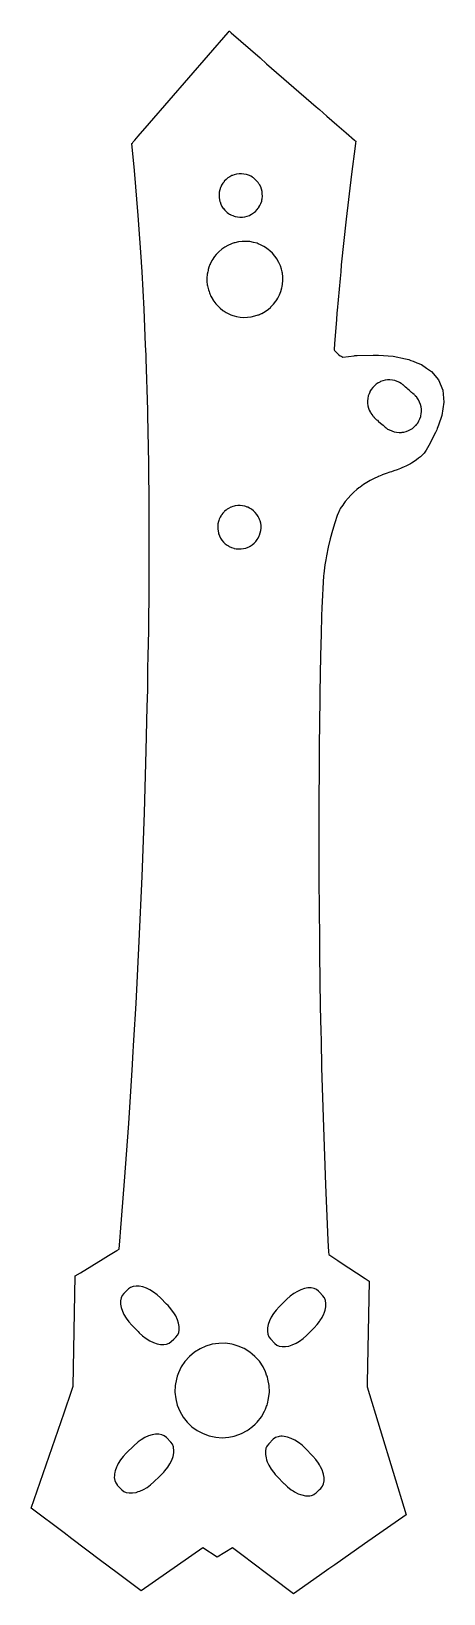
# Model space of a CAD drawing. Header units: millimetres. Extents: x 1 to 36, y 1 to 134.
import ezdxf

# ---------------------------------------------------------------- set-up
doc = ezdxf.new("R2010")
doc.units = ezdxf.units.MM

msp = doc.modelspace()

# ---------------------------------------------------------------- linework, layer by layer
for points in [[(1, 8.5), (3.8, 16.62), (4.47, 18.57), (4.59, 18.91), (4.75, 28.3), (5.21, 28.58), (7.15, 29.76), (7.38, 29.9), (7.61, 30.04), (8.3, 30.46), (8.5, 30.58), (8.59, 31.64), (8.62, 32.04), (8.97, 36.39), (9.33, 41.29), (9.65, 46.33), (9.68, 46.92), (9.77, 48.42), (9.95, 51.53), (10.22, 56.87), (10.46, 62.37), (10.66, 67.81), (10.82, 73.12), (10.91, 76.84), (10.95, 78.3), (10.97, 80.07), (10.97, 80.1), (10.99, 81.19), (11.03, 83.33), (11.06, 87.22), (11.07, 88.22), (11.07, 92.98), (11.06, 93.95), (11.03, 97.58), (11.03, 97.64), (10.96, 101.7), (10.95, 102.16), (10.82, 106.53), (10.8, 106.85), (10.77, 107.69), (10.64, 110.76), (10.46, 113.96), (10.42, 114.77), (10.41, 114.83), (10.14, 118.76), (9.83, 122.6), (9.6, 124.89), (9.64, 124.93), (9.71, 125.02), (9.85, 125.18), (10.14, 125.51), (10.14, 125.52), (11.1, 126.62), (17.82, 134.35), (17.91, 134.46), (17.92, 134.47), (18.08, 134.33), (20.54, 132.19), (21.1, 131.7), (25.34, 128.02), (25.62, 127.78), (26.25, 127.23), (27.1, 126.48), (27.9, 125.79), (28.6, 125.19), (28.6, 125.18), (28.67, 125.12), (28.7, 125.1), (28.68, 124.91), (28.66, 124.66), (28.34, 122.27), (27.88, 118.45), (27.47, 114.53), (27.42, 113.96), (27.37, 113.38), (27.12, 110.64), (27.1, 110.46), (27.06, 109.86), (26.9, 107.82), (26.86, 107.3), (26.9, 107.23), (26.94, 107.19), (27.08, 107.03), (27.27, 106.87), (27.39, 106.79), (27.46, 106.75), (27.51, 106.73), (27.6, 106.68), (28.57, 106.79), (28.64, 106.8), (28.83, 106.8), (30.18, 106.84), (30.23, 106.84), (30.38, 106.85), (30.41, 106.85), (30.62, 106.83), (30.65, 106.83), (31.91, 106.74), (32.96, 106.52), (33.24, 106.46), (33.41, 106.39), (33.6, 106.32), (33.92, 106.19), (34.32, 106.04), (34.33, 106.03), (34.76, 105.74), (35.18, 105.45), (35.78, 104.72), (36.13, 103.84), (36.22, 102.83), (36.06, 101.7), (35.77, 100.86), (35.67, 100.59), (35.63, 100.46), (35.52, 100.24), (34.96, 99.12), (34.72, 98.74), (34.56, 98.49), (34.54, 98.48), (34.4, 98.33), (34.24, 98.18), (34.07, 98.04), (33.88, 97.9), (33.69, 97.77), (33.48, 97.64), (33.37, 97.58), (33.26, 97.52), (33.03, 97.4), (32.78, 97.29), (32.71, 97.26), (32.52, 97.18), (32.25, 97.07), (31.96, 96.96), (31.76, 96.9), (31.65, 96.86), (31.62, 96.85), (31.29, 96.74), (30.95, 96.62), (30.94, 96.61), (30.65, 96.49), (30.62, 96.48), (30.6, 96.47), (30.27, 96.32), (29.95, 96.16), (29.65, 95.99), (29.36, 95.8), (29.07, 95.59), (28.98, 95.52), (28.8, 95.37), (28.54, 95.14), (28.29, 94.89), (28.06, 94.64), (28.05, 94.63), (27.81, 94.35), (27.7, 94.2), (27.59, 94.05), (27.39, 93.75), (27.38, 93.73), (27.31, 93.62), (27.25, 93.48), (27.23, 93.43), (27.13, 93.17), (26.91, 92.53), (26.71, 91.87), (26.52, 91.18), (26.52, 91.18), (26.36, 90.46), (26.21, 89.71), (26.16, 89.38), (26.08, 88.95), (25.97, 88.18), (25.95, 88.03), (25.81, 85.29), (25.78, 84.6), (25.74, 83.07), (25.7, 81.19), (25.64, 78.04), (25.63, 76.84), (25.62, 76.12), (25.58, 72.86), (25.55, 67.55), (25.56, 62.1), (25.6, 57.09), (25.61, 56.6), (25.62, 55.76), (25.68, 51.25), (25.73, 49.15), (25.74, 48.42), (25.79, 46.05), (25.94, 40.99), (26.12, 36.08), (26.3, 32.04), (26.33, 31.32), (26.38, 30.36), (26.4, 30.13), (27.17, 29.62), (27.38, 29.48), (29.51, 28.08), (29.85, 27.86), (29.69, 19.18), (29.69, 18.83), (33.02, 7.93), (29.45, 5.44), (26.92, 3.67), (26.42, 3.32), (25.62, 2.76), (23.38, 1.19), (21.55, 2.58), (21.1, 2.91), (18.97, 4.52), (18.19, 5.11), (16.88, 4.31), (15.66, 5.11), (10.39, 1.43), (8.34, 2.97), (6.92, 4.04), (4.47, 5.89), (3.8, 6.4)], [(1, 8.5), (3.8, 16.62), (4.47, 18.57), (4.59, 18.91), (4.75, 28.3), (5.21, 28.58), (7.15, 29.76), (7.38, 29.9), (7.61, 30.04), (8.3, 30.46), (8.5, 30.58), (8.59, 31.64), (8.62, 32.04), (8.97, 36.39), (9.33, 41.29), (9.65, 46.33), (9.68, 46.92), (9.77, 48.42), (9.95, 51.53), (10.22, 56.87), (10.46, 62.37), (10.66, 67.81), (10.82, 73.12), (10.91, 76.84), (10.95, 78.3), (10.97, 80.07), (10.97, 80.1), (10.99, 81.19), (11.03, 83.33), (11.06, 87.22), (11.07, 88.22), (11.07, 92.98), (11.06, 93.95), (11.03, 97.58), (11.03, 97.64), (10.96, 101.7), (10.95, 102.16), (10.82, 106.53), (10.8, 106.85), (10.77, 107.69), (10.64, 110.76), (10.46, 113.96), (10.42, 114.77), (10.41, 114.83), (10.14, 118.76), (9.83, 122.6), (9.6, 124.89), (9.64, 124.93), (9.71, 125.02), (9.85, 125.18), (10.14, 125.51), (10.14, 125.52), (11.1, 126.62), (17.82, 134.35), (17.91, 134.46), (17.92, 134.47), (18.08, 134.33), (20.54, 132.19), (21.1, 131.7), (25.34, 128.02), (25.62, 127.78), (26.25, 127.23), (27.1, 126.48), (27.9, 125.79), (28.6, 125.19), (28.6, 125.18), (28.67, 125.12), (28.7, 125.1), (28.68, 124.91), (28.66, 124.66), (28.34, 122.27), (27.88, 118.45), (27.47, 114.53), (27.42, 113.96), (27.37, 113.38), (27.12, 110.64), (27.1, 110.46), (27.06, 109.86), (26.9, 107.82), (26.86, 107.3), (26.9, 107.23), (26.94, 107.19), (27.08, 107.03), (27.27, 106.87), (27.39, 106.79), (27.46, 106.75), (27.51, 106.73), (27.6, 106.68), (28.57, 106.79), (28.64, 106.8), (28.83, 106.8), (30.18, 106.84), (30.23, 106.84), (30.38, 106.85), (30.41, 106.85), (30.62, 106.83), (30.65, 106.83), (31.91, 106.74), (32.96, 106.52), (33.24, 106.46), (33.41, 106.39), (33.6, 106.32), (33.92, 106.19), (34.32, 106.04), (34.33, 106.03), (34.76, 105.74), (35.18, 105.45), (35.78, 104.72), (36.13, 103.84), (36.22, 102.83), (36.06, 101.7), (35.77, 100.86), (35.67, 100.59), (35.63, 100.46), (35.52, 100.24), (34.96, 99.12), (34.72, 98.74), (34.56, 98.49), (34.54, 98.48), (34.4, 98.33), (34.24, 98.18), (34.07, 98.04), (33.88, 97.9), (33.69, 97.77), (33.48, 97.64), (33.37, 97.58), (33.26, 97.52), (33.03, 97.4), (32.78, 97.29), (32.71, 97.26), (32.52, 97.18), (32.25, 97.07), (31.96, 96.96), (31.76, 96.9), (31.65, 96.86), (31.62, 96.85), (31.29, 96.74), (30.95, 96.62), (30.94, 96.61), (30.65, 96.49), (30.62, 96.48), (30.6, 96.47), (30.27, 96.32), (29.95, 96.16), (29.65, 95.99), (29.36, 95.8), (29.07, 95.59), (28.98, 95.52), (28.8, 95.37), (28.54, 95.14), (28.29, 94.89), (28.06, 94.64), (28.05, 94.63), (27.81, 94.35), (27.7, 94.2), (27.59, 94.05), (27.39, 93.75), (27.38, 93.73), (27.31, 93.62), (27.25, 93.48), (27.23, 93.43), (27.13, 93.17), (26.91, 92.53), (26.71, 91.87), (26.52, 91.18), (26.52, 91.18), (26.36, 90.46), (26.21, 89.71), (26.16, 89.38), (26.08, 88.95), (25.97, 88.18), (25.95, 88.03), (25.81, 85.29), (25.78, 84.6), (25.74, 83.07), (25.7, 81.19), (25.64, 78.04), (25.63, 76.84), (25.62, 76.12), (25.58, 72.86), (25.55, 67.55), (25.56, 62.1), (25.6, 57.09), (25.61, 56.6), (25.62, 55.76), (25.68, 51.25), (25.73, 49.15), (25.74, 48.42), (25.79, 46.05), (25.94, 40.99), (26.12, 36.08), (26.3, 32.04), (26.33, 31.32), (26.38, 30.36), (26.4, 30.13), (27.17, 29.62), (27.38, 29.48), (29.51, 28.08), (29.85, 27.86), (29.69, 19.18), (29.69, 18.83), (33.02, 7.93), (29.45, 5.44), (26.92, 3.67), (26.42, 3.32), (25.62, 2.76), (23.38, 1.19), (21.55, 2.58), (21.1, 2.91), (18.97, 4.52), (18.19, 5.11), (16.88, 4.31), (15.66, 5.11), (10.39, 1.43), (8.34, 2.97), (6.92, 4.04), (4.47, 5.89), (3.8, 6.4)], [(20.04, 119.02), (20.06, 119.03), (20.15, 119.1), (20.29, 119.25), (20.38, 119.37), (20.42, 119.42), (20.44, 119.46), (20.44, 119.46), (20.52, 119.59), (20.61, 119.78), (20.68, 119.98), (20.7, 120.1), (20.72, 120.18), (20.74, 120.39), (20.73, 120.6), (20.71, 120.8), (20.66, 121.01), (20.59, 121.2), (20.49, 121.39), (20.44, 121.46), (20.44, 121.46), (20.38, 121.56), (20.36, 121.58), (20.36, 121.59), (20.24, 121.72), (20.1, 121.86), (20.06, 121.89), (19.98, 121.95), (19.93, 121.99), (19.9, 122.01), (19.75, 122.1), (19.63, 122.15), (19.56, 122.18), (19.46, 122.22), (19.37, 122.25), (19.16, 122.29), (18.96, 122.31), (18.75, 122.31), (18.54, 122.28), (18.34, 122.23), (18.32, 122.22), (18.18, 122.17), (18.15, 122.16), (18.14, 122.15), (17.96, 122.06), (17.79, 121.95), (17.78, 121.95), (17.64, 121.83), (17.63, 121.82), (17.48, 121.67), (17.46, 121.64), (17.46, 121.64), (17.46, 121.63), (17.36, 121.5), (17.25, 121.33), (17.23, 121.28), (17.21, 121.23), (17.18, 121.19), (17.17, 121.15), (17.16, 121.14), (17.1, 120.94), (17.06, 120.74), (17.05, 120.67), (17.04, 120.53), (17.04, 120.32), (17.05, 120.25), (17.07, 120.12), (17.07, 120.1), (17.11, 119.94), (17.12, 119.91), (17.19, 119.72), (17.28, 119.53), (17.4, 119.36), (17.41, 119.34), (17.53, 119.2), (17.68, 119.06), (17.73, 119.02), (17.84, 118.93), (17.94, 118.87), (17.94, 118.87), (18.01, 118.83), (18.02, 118.83), (18.02, 118.82), (18.21, 118.74), (18.33, 118.7), (18.41, 118.67), (18.61, 118.63), (18.82, 118.61), (19.03, 118.61), (19.23, 118.64), (19.43, 118.69), (19.63, 118.76), (19.76, 118.83), (19.81, 118.86), (19.99, 118.97)], [(20.04, 119.02), (20.06, 119.03), (20.15, 119.1), (20.29, 119.25), (20.38, 119.37), (20.42, 119.42), (20.44, 119.46), (20.44, 119.46), (20.52, 119.59), (20.61, 119.78), (20.68, 119.98), (20.7, 120.1), (20.72, 120.18), (20.74, 120.39), (20.73, 120.6), (20.71, 120.8), (20.66, 121.01), (20.59, 121.2), (20.49, 121.39), (20.44, 121.46), (20.44, 121.46), (20.38, 121.56), (20.36, 121.58), (20.36, 121.59), (20.24, 121.72), (20.1, 121.86), (20.06, 121.89), (19.98, 121.95), (19.93, 121.99), (19.9, 122.01), (19.75, 122.1), (19.63, 122.15), (19.56, 122.18), (19.46, 122.22), (19.37, 122.25), (19.16, 122.29), (18.96, 122.31), (18.75, 122.31), (18.54, 122.28), (18.34, 122.23), (18.32, 122.22), (18.18, 122.17), (18.15, 122.16), (18.14, 122.15), (17.96, 122.06), (17.79, 121.95), (17.78, 121.95), (17.64, 121.83), (17.63, 121.82), (17.48, 121.67), (17.46, 121.64), (17.46, 121.64), (17.46, 121.63), (17.36, 121.5), (17.25, 121.33), (17.23, 121.28), (17.21, 121.23), (17.18, 121.19), (17.17, 121.15), (17.16, 121.14), (17.1, 120.94), (17.06, 120.74), (17.05, 120.67), (17.04, 120.53), (17.04, 120.32), (17.05, 120.25), (17.07, 120.12), (17.07, 120.1), (17.11, 119.94), (17.12, 119.91), (17.19, 119.72), (17.28, 119.53), (17.4, 119.36), (17.41, 119.34), (17.53, 119.2), (17.68, 119.06), (17.73, 119.02), (17.84, 118.93), (17.94, 118.87), (17.94, 118.87), (18.01, 118.83), (18.02, 118.83), (18.02, 118.82), (18.21, 118.74), (18.33, 118.7), (18.41, 118.67), (18.61, 118.63), (18.82, 118.61), (19.03, 118.61), (19.23, 118.64), (19.43, 118.69), (19.63, 118.76), (19.76, 118.83), (19.81, 118.86), (19.99, 118.97)], [(17.64, 110.49), (17.87, 110.37), (17.92, 110.34), (18.05, 110.29), (18.22, 110.23), (18.33, 110.2), (18.52, 110.14), (18.84, 110.09), (19.15, 110.06), (19.47, 110.07), (19.79, 110.11), (20.1, 110.18), (20.38, 110.27), (20.4, 110.27), (20.45, 110.29), (20.48, 110.31), (20.61, 110.37), (20.65, 110.38), (20.69, 110.4), (20.97, 110.56), (21.1, 110.65), (21.23, 110.74), (21.47, 110.94), (21.47, 110.95), (21.69, 111.18), (21.89, 111.43), (21.99, 111.59), (22.01, 111.61), (22.06, 111.69), (22.2, 111.98), (22.32, 112.27), (22.41, 112.58), (22.43, 112.7), (22.46, 112.89), (22.49, 113.21), (22.48, 113.53), (22.44, 113.84), (22.43, 113.91), (22.42, 113.96), (22.37, 114.16), (22.27, 114.46), (22.15, 114.75), (22.01, 115), (21.99, 115.03), (21.81, 115.29), (21.6, 115.53), (21.37, 115.75), (21.23, 115.86), (21.12, 115.95), (21.1, 115.96), (20.85, 116.12), (20.57, 116.26), (20.38, 116.34), (20.28, 116.38), (19.97, 116.46), (19.65, 116.52), (19.34, 116.54), (19.02, 116.54), (18.7, 116.5), (18.39, 116.43), (18.33, 116.41), (18.15, 116.35), (18.09, 116.33), (17.8, 116.2), (17.78, 116.19), (17.52, 116.05), (17.26, 115.87), (17.02, 115.66), (16.84, 115.48), (16.83, 115.46), (16.8, 115.43), (16.66, 115.25), (16.6, 115.18), (16.51, 115.04), (16.43, 114.91), (16.38, 114.82), (16.29, 114.63), (16.27, 114.57), (16.26, 114.56), (16.17, 114.33), (16.17, 114.33), (16.12, 114.15), (16.1, 114.07), (16.07, 113.96), (16.03, 113.74), (15.99, 113.41), (16, 113.07), (16.03, 112.88), (16.03, 112.83), (16.04, 112.74), (16.13, 112.41), (16.13, 112.4), (16.18, 112.28), (16.22, 112.15), (16.26, 112.06), (16.28, 112.01), (16.32, 111.91), (16.34, 111.86), (16.5, 111.58), (16.51, 111.57), (16.68, 111.32), (16.77, 111.21), (16.89, 111.08), (17.12, 110.86), (17.13, 110.85), (17.37, 110.66), (17.46, 110.6), (17.48, 110.59)], [(17.64, 110.49), (17.87, 110.37), (17.92, 110.34), (18.05, 110.29), (18.22, 110.23), (18.33, 110.2), (18.52, 110.14), (18.84, 110.09), (19.15, 110.06), (19.47, 110.07), (19.79, 110.11), (20.1, 110.18), (20.38, 110.27), (20.4, 110.27), (20.45, 110.29), (20.48, 110.31), (20.61, 110.37), (20.65, 110.38), (20.69, 110.4), (20.97, 110.56), (21.1, 110.65), (21.23, 110.74), (21.47, 110.94), (21.47, 110.95), (21.69, 111.18), (21.89, 111.43), (21.99, 111.59), (22.01, 111.61), (22.06, 111.69), (22.2, 111.98), (22.32, 112.27), (22.41, 112.58), (22.43, 112.7), (22.46, 112.89), (22.49, 113.21), (22.48, 113.53), (22.44, 113.84), (22.43, 113.91), (22.42, 113.96), (22.37, 114.16), (22.27, 114.46), (22.15, 114.75), (22.01, 115), (21.99, 115.03), (21.81, 115.29), (21.6, 115.53), (21.37, 115.75), (21.23, 115.86), (21.12, 115.95), (21.1, 115.96), (20.85, 116.12), (20.57, 116.26), (20.38, 116.34), (20.28, 116.38), (19.97, 116.46), (19.65, 116.52), (19.34, 116.54), (19.02, 116.54), (18.7, 116.5), (18.39, 116.43), (18.33, 116.41), (18.15, 116.35), (18.09, 116.33), (17.8, 116.2), (17.78, 116.19), (17.52, 116.05), (17.26, 115.87), (17.02, 115.66), (16.84, 115.48), (16.83, 115.46), (16.8, 115.43), (16.66, 115.25), (16.6, 115.18), (16.51, 115.04), (16.43, 114.91), (16.38, 114.82), (16.29, 114.63), (16.27, 114.57), (16.26, 114.56), (16.17, 114.33), (16.17, 114.33), (16.12, 114.15), (16.1, 114.07), (16.07, 113.96), (16.03, 113.74), (15.99, 113.41), (16, 113.07), (16.03, 112.88), (16.03, 112.83), (16.04, 112.74), (16.13, 112.41), (16.13, 112.4), (16.18, 112.28), (16.22, 112.15), (16.26, 112.06), (16.28, 112.01), (16.32, 111.91), (16.34, 111.86), (16.5, 111.58), (16.51, 111.57), (16.68, 111.32), (16.77, 111.21), (16.89, 111.08), (17.12, 110.86), (17.13, 110.85), (17.37, 110.66), (17.46, 110.6), (17.48, 110.59)], [(33.27, 103.85), (33.15, 103.95), (33.07, 104.02), (32.96, 104.12), (32.88, 104.19), (32.75, 104.3), (32.73, 104.32), (32.67, 104.36), (32.61, 104.41), (32.58, 104.42), (32.43, 104.52), (32.32, 104.56), (32.24, 104.6), (32.04, 104.67), (31.84, 104.71), (31.63, 104.73), (31.42, 104.72), (31.22, 104.7), (31.02, 104.65), (30.82, 104.58), (30.8, 104.56), (30.76, 104.54), (30.65, 104.49), (30.64, 104.48), (30.62, 104.47), (30.46, 104.37), (30.3, 104.23), (30.16, 104.09), (30.03, 103.92), (29.92, 103.74), (29.91, 103.72), (29.9, 103.69), (29.84, 103.55), (29.77, 103.36), (29.73, 103.15), (29.71, 102.95), (29.71, 102.74), (29.74, 102.53), (29.79, 102.33), (29.86, 102.14), (29.9, 102.06), (29.92, 102.04), (29.96, 101.95), (29.99, 101.9), (30.07, 101.78), (30.08, 101.77), (30.16, 101.67), (30.2, 101.62), (30.24, 101.59), (30.27, 101.55), (30.29, 101.52), (30.4, 101.42), (30.49, 101.33), (30.56, 101.28), (30.62, 101.22), (30.65, 101.19), (30.82, 101.05), (31.04, 100.86), (31.07, 100.83), (31.1, 100.81), (31.21, 100.71), (31.3, 100.63), (31.36, 100.59), (31.38, 100.58), (31.42, 100.54), (31.51, 100.5), (31.55, 100.48), (31.59, 100.46), (31.6, 100.46), (31.79, 100.37), (31.99, 100.3), (32.19, 100.26), (32.4, 100.24), (32.6, 100.25), (32.67, 100.26), (32.81, 100.27), (33.01, 100.32), (33.21, 100.4), (33.39, 100.49), (33.54, 100.59), (33.57, 100.6), (33.73, 100.74), (33.85, 100.86), (33.87, 100.88), (33.92, 100.95), (34, 101.05), (34.1, 101.23), (34.19, 101.42), (34.26, 101.61), (34.27, 101.67), (34.3, 101.82), (34.32, 102.02), (34.31, 102.23), (34.29, 102.44), (34.24, 102.64), (34.16, 102.83), (34.07, 103.02), (33.96, 103.19), (33.92, 103.23), (33.91, 103.25), (33.82, 103.35), (33.81, 103.36), (33.72, 103.45), (33.68, 103.5), (33.64, 103.52), (33.63, 103.53), (33.62, 103.54), (33.6, 103.56), (33.59, 103.57), (33.56, 103.6), (33.49, 103.65), (33.48, 103.66), (33.41, 103.72), (33.29, 103.83), (33.28, 103.84)], [(33.27, 103.85), (33.15, 103.95), (33.07, 104.02), (32.96, 104.12), (32.88, 104.19), (32.75, 104.3), (32.73, 104.32), (32.67, 104.36), (32.61, 104.41), (32.58, 104.42), (32.43, 104.52), (32.32, 104.56), (32.24, 104.6), (32.04, 104.67), (31.84, 104.71), (31.63, 104.73), (31.42, 104.72), (31.22, 104.7), (31.02, 104.65), (30.82, 104.58), (30.8, 104.56), (30.76, 104.54), (30.65, 104.49), (30.64, 104.48), (30.62, 104.47), (30.46, 104.37), (30.3, 104.23), (30.16, 104.09), (30.03, 103.92), (29.92, 103.74), (29.91, 103.72), (29.9, 103.69), (29.84, 103.55), (29.77, 103.36), (29.73, 103.15), (29.71, 102.95), (29.71, 102.74), (29.74, 102.53), (29.79, 102.33), (29.86, 102.14), (29.9, 102.06), (29.92, 102.04), (29.96, 101.95), (29.99, 101.9), (30.07, 101.78), (30.08, 101.77), (30.16, 101.67), (30.2, 101.62), (30.24, 101.59), (30.27, 101.55), (30.29, 101.52), (30.4, 101.42), (30.49, 101.33), (30.56, 101.28), (30.62, 101.22), (30.65, 101.19), (30.82, 101.05), (31.04, 100.86), (31.07, 100.83), (31.1, 100.81), (31.21, 100.71), (31.3, 100.63), (31.36, 100.59), (31.38, 100.58), (31.42, 100.54), (31.51, 100.5), (31.55, 100.48), (31.59, 100.46), (31.6, 100.46), (31.79, 100.37), (31.99, 100.3), (32.19, 100.26), (32.4, 100.24), (32.6, 100.25), (32.67, 100.26), (32.81, 100.27), (33.01, 100.32), (33.21, 100.4), (33.39, 100.49), (33.54, 100.59), (33.57, 100.6), (33.73, 100.74), (33.85, 100.86), (33.87, 100.88), (33.92, 100.95), (34, 101.05), (34.1, 101.23), (34.19, 101.42), (34.26, 101.61), (34.27, 101.67), (34.3, 101.82), (34.32, 102.02), (34.31, 102.23), (34.29, 102.44), (34.24, 102.64), (34.16, 102.83), (34.07, 103.02), (33.96, 103.19), (33.92, 103.23), (33.91, 103.25), (33.82, 103.35), (33.81, 103.36), (33.72, 103.45), (33.68, 103.5), (33.64, 103.52), (33.63, 103.53), (33.62, 103.54), (33.6, 103.56), (33.59, 103.57), (33.56, 103.6), (33.49, 103.65), (33.48, 103.66), (33.41, 103.72), (33.29, 103.83), (33.28, 103.84)], [(17.85, 90.55), (17.88, 90.54), (17.9, 90.52), (18.09, 90.44), (18.29, 90.37), (18.33, 90.36), (18.49, 90.33), (18.7, 90.31), (18.91, 90.31), (19.11, 90.34), (19.31, 90.39), (19.51, 90.46), (19.65, 90.53), (19.65, 90.54), (19.69, 90.55), (19.69, 90.56), (19.77, 90.61), (19.87, 90.67), (20.03, 90.8), (20.12, 90.9), (20.17, 90.95), (20.3, 91.12), (20.37, 91.24), (20.38, 91.25), (20.41, 91.29), (20.47, 91.43), (20.49, 91.48), (20.56, 91.68), (20.6, 91.88), (20.62, 92.09), (20.62, 92.3), (20.59, 92.5), (20.54, 92.7), (20.49, 92.83), (20.47, 92.9), (20.37, 93.08), (20.26, 93.26), (20.13, 93.42), (20.06, 93.48), (19.98, 93.56), (19.81, 93.69), (19.64, 93.8), (19.49, 93.86), (19.45, 93.88), (19.32, 93.93), (19.25, 93.95), (19.05, 93.99), (18.84, 94.01), (18.63, 94.01), (18.42, 93.98), (18.33, 93.96), (18.22, 93.93), (18.22, 93.93), (18.07, 93.87), (18.03, 93.86), (17.84, 93.76), (17.73, 93.69), (17.67, 93.65), (17.64, 93.62), (17.51, 93.52), (17.47, 93.48), (17.37, 93.37), (17.27, 93.24), (17.24, 93.2), (17.21, 93.15), (17.13, 93.03), (17.05, 92.84), (17.01, 92.74), (16.99, 92.66), (16.98, 92.65), (16.98, 92.64), (16.94, 92.44), (16.92, 92.23), (16.92, 92.02), (16.95, 91.82), (16.98, 91.68), (16.99, 91.67), (17, 91.61), (17.04, 91.51), (17.07, 91.43), (17.07, 91.42), (17.17, 91.23), (17.28, 91.06), (17.41, 90.9), (17.56, 90.76), (17.73, 90.63), (17.83, 90.57)], [(17.85, 90.55), (17.88, 90.54), (17.9, 90.52), (18.09, 90.44), (18.29, 90.37), (18.33, 90.36), (18.49, 90.33), (18.7, 90.31), (18.91, 90.31), (19.11, 90.34), (19.31, 90.39), (19.51, 90.46), (19.65, 90.53), (19.65, 90.54), (19.69, 90.55), (19.69, 90.56), (19.77, 90.61), (19.87, 90.67), (20.03, 90.8), (20.12, 90.9), (20.17, 90.95), (20.3, 91.12), (20.37, 91.24), (20.38, 91.25), (20.41, 91.29), (20.47, 91.43), (20.49, 91.48), (20.56, 91.68), (20.6, 91.88), (20.62, 92.09), (20.62, 92.3), (20.59, 92.5), (20.54, 92.7), (20.49, 92.83), (20.47, 92.9), (20.37, 93.08), (20.26, 93.26), (20.13, 93.42), (20.06, 93.48), (19.98, 93.56), (19.81, 93.69), (19.64, 93.8), (19.49, 93.86), (19.45, 93.88), (19.32, 93.93), (19.25, 93.95), (19.05, 93.99), (18.84, 94.01), (18.63, 94.01), (18.42, 93.98), (18.33, 93.96), (18.22, 93.93), (18.22, 93.93), (18.07, 93.87), (18.03, 93.86), (17.84, 93.76), (17.73, 93.69), (17.67, 93.65), (17.64, 93.62), (17.51, 93.52), (17.47, 93.48), (17.37, 93.37), (17.27, 93.24), (17.24, 93.2), (17.21, 93.15), (17.13, 93.03), (17.05, 92.84), (17.01, 92.74), (16.99, 92.66), (16.98, 92.65), (16.98, 92.64), (16.94, 92.44), (16.92, 92.23), (16.92, 92.02), (16.95, 91.82), (16.98, 91.68), (16.99, 91.67), (17, 91.61), (17.04, 91.51), (17.07, 91.43), (17.07, 91.42), (17.17, 91.23), (17.28, 91.06), (17.41, 90.9), (17.56, 90.76), (17.73, 90.63), (17.83, 90.57)], [(9.58, 24.11), (9.84, 23.85), (10.14, 23.55), (10.23, 23.45), (10.51, 23.19), (10.81, 22.96), (11.12, 22.77), (11.43, 22.62), (11.74, 22.51), (12.03, 22.45), (12.19, 22.45), (12.31, 22.44), (12.56, 22.48), (12.78, 22.57), (12.96, 22.7), (13.18, 22.91), (13.35, 23.07), (13.49, 23.25), (13.59, 23.46), (13.64, 23.7), (13.63, 23.85), (13.63, 23.98), (13.58, 24.27), (13.48, 24.57), (13.34, 24.89), (13.18, 25.15), (13.15, 25.19), (12.93, 25.49), (12.68, 25.77), (12.56, 25.9), (12.03, 26.44), (11.75, 26.7), (11.45, 26.92), (11.14, 27.12), (10.83, 27.27), (10.52, 27.37), (10.23, 27.43), (10.14, 27.44), (9.95, 27.44), (9.7, 27.41), (9.48, 27.32), (9.3, 27.19), (8.9, 26.81), (8.76, 26.64), (8.67, 26.43), (8.63, 26.18), (8.63, 25.91), (8.63, 25.9), (8.68, 25.62), (8.78, 25.31), (8.92, 25), (9.1, 24.69), (9.33, 24.39)], [(9.58, 24.11), (9.84, 23.85), (10.14, 23.55), (10.23, 23.45), (10.51, 23.19), (10.81, 22.96), (11.12, 22.77), (11.43, 22.62), (11.74, 22.51), (12.03, 22.45), (12.19, 22.45), (12.31, 22.44), (12.56, 22.48), (12.78, 22.57), (12.96, 22.7), (13.18, 22.91), (13.35, 23.07), (13.49, 23.25), (13.59, 23.46), (13.64, 23.7), (13.63, 23.85), (13.63, 23.98), (13.58, 24.27), (13.48, 24.57), (13.34, 24.89), (13.18, 25.15), (13.15, 25.19), (12.93, 25.49), (12.68, 25.77), (12.56, 25.9), (12.03, 26.44), (11.75, 26.7), (11.45, 26.92), (11.14, 27.12), (10.83, 27.27), (10.52, 27.37), (10.23, 27.43), (10.14, 27.44), (9.95, 27.44), (9.7, 27.41), (9.48, 27.32), (9.3, 27.19), (8.9, 26.81), (8.76, 26.64), (8.67, 26.43), (8.63, 26.18), (8.63, 25.91), (8.63, 25.9), (8.68, 25.62), (8.78, 25.31), (8.92, 25), (9.1, 24.69), (9.33, 24.39)], [(24.5, 23.23), (25.13, 23.85), (25.16, 23.88), (25.42, 24.16), (25.62, 24.42), (25.65, 24.46), (25.84, 24.76), (25.99, 25.08), (26.01, 25.13), (26.09, 25.38), (26.15, 25.68), (26.16, 25.9), (26.16, 25.96), (26.13, 26.21), (26.04, 26.43), (26.01, 26.47), (25.91, 26.61), (25.62, 26.92), (25.54, 27), (25.36, 27.14), (25.15, 27.23), (24.91, 27.28), (24.63, 27.28), (24.48, 27.25), (24.34, 27.23), (24.03, 27.13), (23.72, 26.98), (23.41, 26.8), (23.12, 26.58), (22.83, 26.32), (22.77, 26.26), (22.43, 25.92), (22.17, 25.67), (21.91, 25.39), (21.68, 25.1), (21.49, 24.79), (21.34, 24.48), (21.24, 24.17), (21.18, 23.87), (21.17, 23.85), (21.17, 23.59), (21.2, 23.34), (21.29, 23.12), (21.42, 22.94), (21.79, 22.55), (21.97, 22.41), (22.18, 22.32), (22.42, 22.27), (22.43, 22.27), (22.57, 22.27), (22.7, 22.27), (22.99, 22.32), (23.29, 22.42), (23.61, 22.57), (23.91, 22.75), (24.21, 22.97)], [(24.5, 23.23), (25.13, 23.85), (25.16, 23.88), (25.42, 24.16), (25.62, 24.42), (25.65, 24.46), (25.84, 24.76), (25.99, 25.08), (26.01, 25.13), (26.09, 25.38), (26.15, 25.68), (26.16, 25.9), (26.16, 25.96), (26.13, 26.21), (26.04, 26.43), (26.01, 26.47), (25.91, 26.61), (25.62, 26.92), (25.54, 27), (25.36, 27.14), (25.15, 27.23), (24.91, 27.28), (24.63, 27.28), (24.48, 27.25), (24.34, 27.23), (24.03, 27.13), (23.72, 26.98), (23.41, 26.8), (23.12, 26.58), (22.83, 26.32), (22.77, 26.26), (22.43, 25.92), (22.17, 25.67), (21.91, 25.39), (21.68, 25.1), (21.49, 24.79), (21.34, 24.48), (21.24, 24.17), (21.18, 23.87), (21.17, 23.85), (21.17, 23.59), (21.2, 23.34), (21.29, 23.12), (21.42, 22.94), (21.79, 22.55), (21.97, 22.41), (22.18, 22.32), (22.42, 22.27), (22.43, 22.27), (22.57, 22.27), (22.7, 22.27), (22.99, 22.32), (23.29, 22.42), (23.61, 22.57), (23.91, 22.75), (24.21, 22.97)], [(16.46, 22.48), (16.35, 22.44), (15.92, 22.32), (15.41, 22.09), (14.93, 21.79), (14.5, 21.43), (14.12, 21.01), (13.81, 20.54), (13.56, 20.04), (13.47, 19.75), (13.39, 19.5), (13.29, 18.95), (13.27, 18.39), (13.34, 17.83), (13.47, 17.28), (13.68, 16.76), (13.97, 16.27), (14.31, 15.83), (14.49, 15.66), (14.72, 15.44), (15.17, 15.11), (15.67, 14.85), (16.2, 14.66), (16.75, 14.54), (17.31, 14.5), (17.87, 14.54), (18.33, 14.64), (18.42, 14.66), (18.95, 14.85), (19.44, 15.12), (19.52, 15.17), (19.9, 15.45), (20.11, 15.66), (20.3, 15.84), (20.65, 16.28), (20.93, 16.77), (21, 16.94), (21.1, 17.2), (21.14, 17.29), (21.17, 17.4), (21.27, 17.84), (21.33, 18.4), (21.31, 18.96), (21.21, 19.51), (21.17, 19.66), (21.13, 19.75), (21.1, 19.85), (21.04, 20.05), (21, 20.13), (20.79, 20.55), (20.48, 21.02), (20.1, 21.44), (19.85, 21.64), (19.67, 21.8), (19.19, 22.1), (18.68, 22.32), (18.33, 22.42), (18.25, 22.44), (18.14, 22.48), (17.58, 22.56), (17.02, 22.55)], [(16.46, 22.48), (16.35, 22.44), (15.92, 22.32), (15.41, 22.09), (14.93, 21.79), (14.5, 21.43), (14.12, 21.01), (13.81, 20.54), (13.56, 20.04), (13.47, 19.75), (13.39, 19.5), (13.29, 18.95), (13.27, 18.39), (13.34, 17.83), (13.47, 17.28), (13.68, 16.76), (13.97, 16.27), (14.31, 15.83), (14.49, 15.66), (14.72, 15.44), (15.17, 15.11), (15.67, 14.85), (16.2, 14.66), (16.75, 14.54), (17.31, 14.5), (17.87, 14.54), (18.33, 14.64), (18.42, 14.66), (18.95, 14.85), (19.44, 15.12), (19.52, 15.17), (19.9, 15.45), (20.11, 15.66), (20.3, 15.84), (20.65, 16.28), (20.93, 16.77), (21, 16.94), (21.1, 17.2), (21.14, 17.29), (21.17, 17.4), (21.27, 17.84), (21.33, 18.4), (21.31, 18.96), (21.21, 19.51), (21.17, 19.66), (21.13, 19.75), (21.1, 19.85), (21.04, 20.05), (21, 20.13), (20.79, 20.55), (20.48, 21.02), (20.1, 21.44), (19.85, 21.64), (19.67, 21.8), (19.19, 22.1), (18.68, 22.32), (18.33, 22.42), (18.25, 22.44), (18.14, 22.48), (17.58, 22.56), (17.02, 22.55)], [(8.33, 10.49), (8.35, 10.46), (8.73, 10.07), (8.91, 9.93), (9.12, 9.84), (9.37, 9.79), (9.65, 9.79), (9.95, 9.84), (10.14, 9.91), (10.26, 9.94), (10.58, 10.09), (10.89, 10.27), (11.19, 10.49), (11.48, 10.75), (11.95, 11.2), (12.12, 11.36), (12.16, 11.4), (12.31, 11.56), (12.42, 11.68), (12.65, 11.98), (12.84, 12.28), (13, 12.6), (13.11, 12.9), (13.17, 13.2), (13.18, 13.48), (13.16, 13.61), (13.14, 13.73), (13.05, 13.95), (12.92, 14.13), (12.54, 14.52), (12.36, 14.66), (12.14, 14.75), (11.9, 14.8), (11.62, 14.8), (11.32, 14.75), (11.01, 14.65), (10.69, 14.51), (10.38, 14.32), (10.14, 14.15), (10.07, 14.1), (9.79, 13.84), (9.11, 13.19), (8.85, 12.91), (8.62, 12.62), (8.42, 12.31), (8.33, 12.11), (8.27, 12), (8.16, 11.69), (8.14, 11.56), (8.1, 11.39), (8.1, 11.27), (8.09, 11.12), (8.13, 10.86), (8.22, 10.65)], [(8.33, 10.49), (8.35, 10.46), (8.73, 10.07), (8.91, 9.93), (9.12, 9.84), (9.37, 9.79), (9.65, 9.79), (9.95, 9.84), (10.14, 9.91), (10.26, 9.94), (10.58, 10.09), (10.89, 10.27), (11.19, 10.49), (11.48, 10.75), (11.95, 11.2), (12.12, 11.36), (12.16, 11.4), (12.31, 11.56), (12.42, 11.68), (12.65, 11.98), (12.84, 12.28), (13, 12.6), (13.11, 12.9), (13.17, 13.2), (13.18, 13.48), (13.16, 13.61), (13.14, 13.73), (13.05, 13.95), (12.92, 14.13), (12.54, 14.52), (12.36, 14.66), (12.14, 14.75), (11.9, 14.8), (11.62, 14.8), (11.32, 14.75), (11.01, 14.65), (10.69, 14.51), (10.38, 14.32), (10.14, 14.15), (10.07, 14.1), (9.79, 13.84), (9.11, 13.19), (8.85, 12.91), (8.62, 12.62), (8.42, 12.31), (8.33, 12.11), (8.27, 12), (8.16, 11.69), (8.14, 11.56), (8.1, 11.39), (8.1, 11.27), (8.09, 11.12), (8.13, 10.86), (8.22, 10.65)], [(21.1, 12.61), (21.15, 12.46), (21.29, 12.15), (21.48, 11.83), (21.68, 11.56), (21.7, 11.53), (21.84, 11.38), (21.95, 11.24), (21.99, 11.2), (22.17, 11.02), (22.43, 10.75), (22.57, 10.61), (22.61, 10.57), (22.89, 10.3), (23.18, 10.07), (23.37, 9.96), (23.49, 9.88), (23.8, 9.72), (24, 9.65), (24.11, 9.62), (24.41, 9.56), (24.48, 9.55), (24.68, 9.54), (24.78, 9.56), (24.93, 9.58), (25.15, 9.67), (25.17, 9.68), (25.33, 9.8), (25.62, 10.08), (25.73, 10.18), (25.79, 10.26), (25.87, 10.36), (25.96, 10.58), (26.01, 10.83), (26.01, 10.95), (26.01, 11.1), (25.96, 11.38), (25.95, 11.4), (25.9, 11.56), (25.86, 11.71), (25.71, 12.03), (25.62, 12.19), (25.53, 12.34), (25.3, 12.65), (25.05, 12.93), (24.4, 13.61), (24.12, 13.87), (23.82, 14.1), (23.51, 14.3), (23.2, 14.45), (22.89, 14.56), (22.6, 14.62), (22.43, 14.63), (22.32, 14.63), (22.17, 14.61), (22.07, 14.59), (21.85, 14.51), (21.67, 14.37), (21.28, 13.99), (21.14, 13.81), (21.1, 13.73), (21.04, 13.6), (21, 13.35), (21, 13.07), (21.05, 12.78)], [(21.1, 12.61), (21.15, 12.46), (21.29, 12.15), (21.48, 11.83), (21.68, 11.56), (21.7, 11.53), (21.84, 11.38), (21.95, 11.24), (21.99, 11.2), (22.17, 11.02), (22.43, 10.75), (22.57, 10.61), (22.61, 10.57), (22.89, 10.3), (23.18, 10.07), (23.37, 9.96), (23.49, 9.88), (23.8, 9.72), (24, 9.65), (24.11, 9.62), (24.41, 9.56), (24.48, 9.55), (24.68, 9.54), (24.78, 9.56), (24.93, 9.58), (25.15, 9.67), (25.17, 9.68), (25.33, 9.8), (25.62, 10.08), (25.73, 10.18), (25.79, 10.26), (25.87, 10.36), (25.96, 10.58), (26.01, 10.83), (26.01, 10.95), (26.01, 11.1), (25.96, 11.38), (25.95, 11.4), (25.9, 11.56), (25.86, 11.71), (25.71, 12.03), (25.62, 12.19), (25.53, 12.34), (25.3, 12.65), (25.05, 12.93), (24.4, 13.61), (24.12, 13.87), (23.82, 14.1), (23.51, 14.3), (23.2, 14.45), (22.89, 14.56), (22.6, 14.62), (22.43, 14.63), (22.32, 14.63), (22.17, 14.61), (22.07, 14.59), (21.85, 14.51), (21.67, 14.37), (21.28, 13.99), (21.14, 13.81), (21.1, 13.73), (21.04, 13.6), (21, 13.35), (21, 13.07), (21.05, 12.78)]]:
    msp.add_lwpolyline(points, close=True)

doc.saveas('drawing.dxf')
